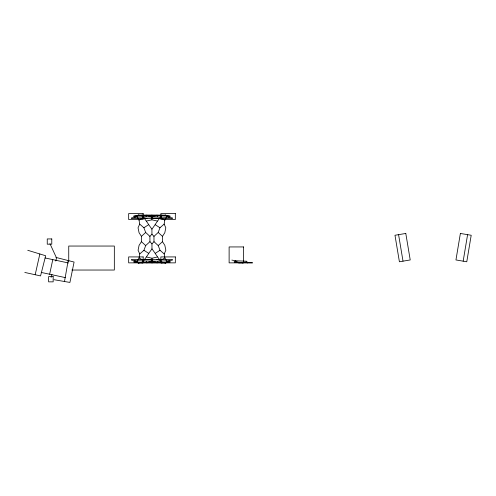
<?xml version="1.0" encoding="UTF-8"?>
<svg xmlns="http://www.w3.org/2000/svg" width="496" height="496" viewBox="0 0 496 496"><rect width="100%" height="100%" fill="white"/><g stroke="black" fill="none" stroke-linecap="round" stroke-linejoin="round"><path stroke-width="0.74" d="M138.272 262.886L151.999 262.992L151.999 262.638L162.862 262.502L170.351 261.826L165.261 262.967L161.87 262.192L156.42 262.322L151.987 260.908L147.56 262.322L142.11 262.192L138.719 262.967L133.647 261.82L141.137 262.496L151.999 262.638M151.9 215.407L151.9 215.053L165.627 215.159L170.246 216.225C158.05 215.295 145.743 215.295 133.542 216.219L138.638 215.078L142.03 215.853L147.473 215.717L151.906 217.136C156.24 214.88 161.126 216.386 165.627 215.159M138.719 262.967L137.404 262.39L137.572 260.642L139.091 257.932L139.748 253.952L138.086 250.263L139.078 245.346L141.422 241.688L141.416 236.356L139.06 232.711L138.049 227.794L139.698 224.099L139.029 220.119L137.504 217.403L137.33 215.661L138.638 215.078M165.261 262.967L166.563 262.384L166.389 260.636L164.87 257.92L164.201 253.946L165.85 250.244L164.839 245.334L162.483 241.682L162.477 236.356L164.821 232.698L165.813 227.782L164.151 224.093L164.808 220.112L166.327 217.397L166.495 215.655L165.18 215.078M463.165 261.163L467.592 234.658M64.492 281.505L68.194 260.549M49.643 274.238L52.781 259.613M35.185 274.734L39.847 253.977M51.1 277.369L51.937 274.393M55.719 261.008L56.563 258.032L49.941 243.629M139.748 253.952L143.939 250.275L145.694 245.582L149.935 241.664L149.916 236.375L151.943 234.162L151.919 229.133C148.502 224.738 145.979 219.833 142.03 215.853M161.87 262.192C157.92 258.211 155.397 253.307 151.981 248.905L151.956 243.883L153.983 241.67L153.965 236.381L158.205 232.463L159.96 227.763L164.151 224.093M131.397 217.955L134.645 217.31L146.091 216.808L146.574 215.729M157.325 262.316L157.809 261.243L169.254 260.735L172.503 260.09M151.919 229.133C155.347 224.744 157.846 219.833 161.789 215.853M142.11 262.192C146.053 258.211 148.552 253.295 151.981 248.905M156.339 215.717L156.99 215.097M146.903 262.948L147.56 262.322M247.355 262.948L248.006 262.322C243.232 261.597 238.706 263.977 234.1 261.82L241.589 262.496L252.452 262.638L252.445 262.992L238.719 262.886M141.416 236.356L145.675 232.457L143.896 227.769L139.698 224.099M164.201 253.946L160.003 250.275L158.224 245.588L162.483 241.682M143.896 227.769L148.602 224.707M155.298 253.338L160.003 250.275M134.645 217.31L136.555 216.2M139.029 220.119L143.394 217.583M160.506 260.462L164.87 257.92M167.338 261.845L169.254 260.735M141.038 215.543L142.24 215.084L151.9 215.053M151.999 262.992L161.653 262.961L162.862 262.502M161.008 217.905L159.173 218.476L153.084 218.469L151.894 216.981L146.091 216.808M142.898 260.14L144.739 259.569L150.827 259.575L151.999 261.063L157.809 261.243M146.562 221.036L151.919 219.821L157.269 221.036M146.63 257.009L151.981 258.224L157.337 257.009M151.894 216.981L169.142 217.316L172.503 217.955M131.397 260.09L134.751 260.735L151.999 261.063M138.179 215.152L142.24 215.084M161.653 262.961L165.714 262.892M131.403 218.476L172.496 218.476M131.403 259.569L172.496 259.569M71.827 270.035L114.334 270.035L114.334 246.047L68.739 246.047L68.739 261.522M231.849 260.09L235.203 260.735L246.648 261.237L247.126 262.316M54.014 279.701L69.911 282.435L74.084 262.055L55.943 257.424M143.195 217.8L146.996 218.476M156.922 259.569L160.71 260.245M45.124 257.97L68.454 262.979M41.242 272.434L65.311 277.605M24.8 272.453L40.56 275.919L45.657 255.75L27.751 250.288M161.56 215.084L162.762 215.549M241.589 262.496L242.792 262.961M141.137 262.496L142.34 262.961M160.437 217.583L164.808 220.112M139.091 257.932L143.462 260.462M167.239 216.2L169.142 217.316M235.203 260.735L237.113 261.845M134.751 260.735L136.66 261.845M155.248 224.713L159.96 227.763M143.939 250.275L148.651 253.332M158.205 232.463L162.477 236.356M141.422 241.688L145.694 245.582M145.675 232.457L149.916 236.375M153.983 241.67L158.224 245.588M146.81 215.097L147.473 215.717M156.42 262.322L157.083 262.948M151.943 234.162L153.965 236.381M149.935 241.664L151.956 243.883M157.22 215.729L157.703 216.808M146.196 261.237L146.673 262.316M398.579 234.658L403.012 261.163M151.906 217.136L151.919 219.821M151.981 258.224L151.987 260.908M460.381 233.455L455.948 259.954L466.773 261.764L471.2 235.259L460.381 233.455M405.796 233.455L394.977 235.259L399.404 261.764L410.223 259.954L405.796 233.455M143.152 213.565L128.669 213.565L128.669 219.499L143.152 219.499L143.152 213.565M175.336 213.565L160.853 213.565L160.853 219.499L175.336 219.499L175.336 213.565M51.782 238.936L47.25 238.936L47.25 244.187L51.782 244.187L51.782 238.936M243.604 246.94L229.121 246.94L229.121 262.861L243.604 262.861L243.604 246.94M143.152 256.922L128.669 256.922L128.669 262.861L143.152 262.861L143.152 256.922M175.336 256.922L160.853 256.922L160.853 262.861L175.336 262.861L175.336 256.922M53.165 276.601L48.627 276.601L48.627 281.852L53.165 281.852L53.165 276.601"/></g></svg>
